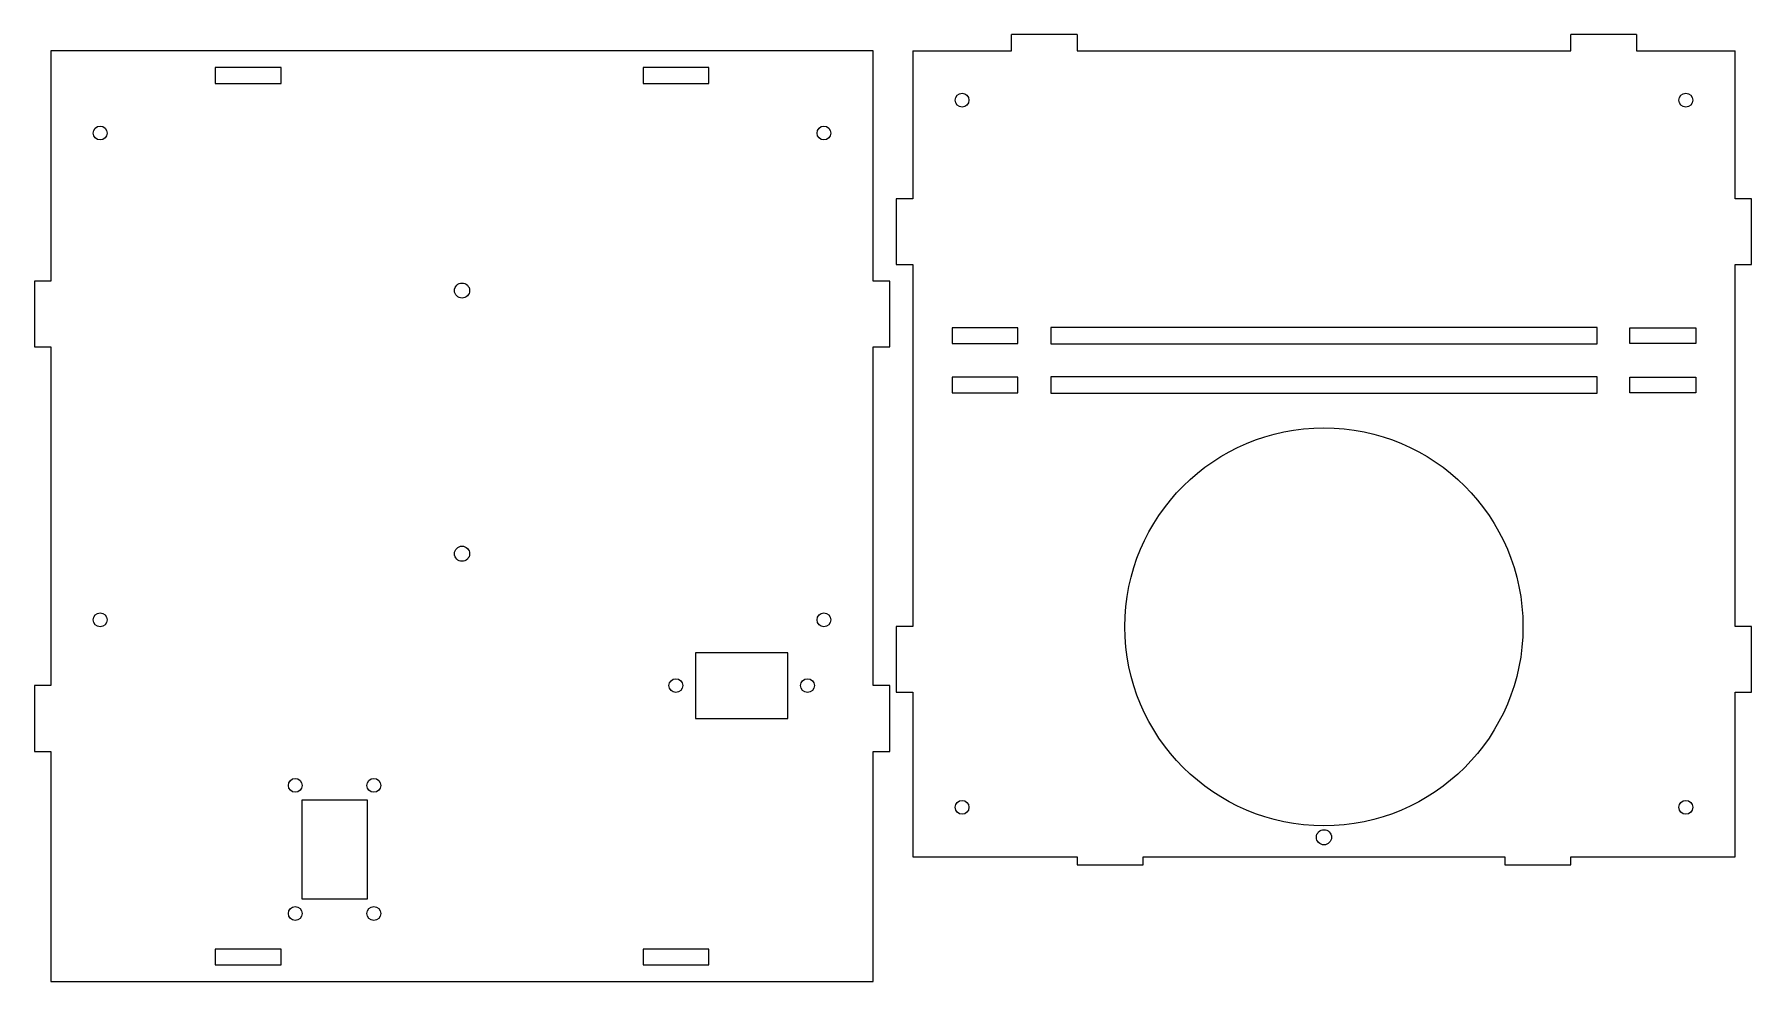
# Model space of a CAD drawing. Header units: millimetres. Extents: x 555 to 1077, y 539 to 827.
import ezdxf

# ---------------------------------------------------------------- set-up
doc = ezdxf.new("R2010")
doc.units = ezdxf.units.MM

msp = doc.modelspace()

# ---------------------------------------------------------------- linework, layer by layer
at = {"color": 7, "linetype": 'Continuous', "lineweight": 15}
for p, q in [((852.37, 822.18), (852.37, 827.18)), ((872.37, 827.18), (852.37, 827.18)), ((872.37, 827.18), (872.37, 822.18)), ((1022.37, 822.18), (1022.37, 827.18)), ((1042.37, 827.18), (1022.37, 827.18)), ((1042.37, 827.18), (1042.37, 822.18)), ((810.39, 822.18), (560.39, 822.18)), ((560.39, 822.18), (560.39, 752.18)), ((810.39, 752.18), (810.39, 822.18)), ((822.37, 822.18), (822.37, 777.18)), ((822.37, 822.18), (852.37, 822.18)), ((872.37, 822.18), (1022.37, 822.18)), ((1042.37, 822.18), (1072.37, 822.18)), ((1072.37, 777.18), (1072.37, 822.18)), ((610.39, 817.08), (610.39, 812.28)), ((630.39, 817.08), (610.39, 817.08)), ((630.39, 812.28), (630.39, 817.08)), ((760.39, 817.08), (740.39, 817.08)), ((740.39, 817.08), (740.39, 812.28)), ((760.39, 812.28), (760.39, 817.08)), ((610.39, 812.28), (630.39, 812.28)), ((740.39, 812.28), (760.39, 812.28)), ((817.37, 777.18), (817.37, 757.18)), ((822.37, 777.18), (817.37, 777.18)), ((1077.37, 777.18), (1072.37, 777.18)), ((1077.37, 757.18), (1077.37, 777.18)), ((817.37, 757.18), (822.37, 757.18)), ((822.37, 757.18), (822.37, 647.18)), ((1072.37, 757.18), (1077.37, 757.18)), ((1072.37, 647.18), (1072.37, 757.18)), ((555.39, 752.18), (555.39, 732.18)), ((560.39, 752.18), (555.39, 752.18)), ((815.39, 752.18), (810.39, 752.18)), ((815.39, 732.18), (815.39, 752.18)), ((854.37, 737.99), (834.37, 737.99)), ((834.37, 737.99), (834.37, 733.19)), ((854.37, 733.19), (854.37, 737.99)), ((1030.37, 738.09), (864.37, 738.09)), ((864.37, 738.09), (864.37, 733.09)), ((1030.37, 733.09), (1030.37, 738.09)), ((1040.37, 733.19), (1040.37, 737.99)), ((1040.37, 737.99), (1060.37, 737.99)), ((1060.37, 737.99), (1060.37, 733.19)), ((555.39, 732.18), (560.39, 732.18)), ((560.39, 732.18), (560.39, 629.18)), ((810.39, 732.18), (815.39, 732.18)), ((810.39, 629.18), (810.39, 732.18)), ((834.37, 733.19), (854.37, 733.19)), ((864.37, 733.09), (1030.37, 733.09)), ((1060.37, 733.19), (1040.37, 733.19)), ((854.37, 722.99), (834.37, 722.99)), ((834.37, 722.99), (834.37, 718.19)), ((854.37, 718.19), (854.37, 722.99)), ((1030.37, 723.09), (864.37, 723.09)), ((864.37, 723.09), (864.37, 718.09)), ((1030.37, 718.09), (1030.37, 723.09)), ((1040.37, 718.19), (1040.37, 722.99)), ((1040.37, 722.99), (1060.37, 722.99)), ((1060.37, 722.99), (1060.37, 718.19)), ((834.37, 718.19), (854.37, 718.19)), ((864.37, 718.09), (1030.37, 718.09)), ((1060.37, 718.19), (1040.37, 718.19)), ((817.37, 647.18), (817.37, 627.18)), ((822.37, 647.18), (817.37, 647.18)), ((1077.37, 647.18), (1072.37, 647.18)), ((1077.37, 627.18), (1077.37, 647.18)), ((784.39, 639.18), (756.39, 639.18)), ((756.39, 639.18), (756.39, 619.18)), ((784.39, 619.18), (784.39, 639.18)), ((555.39, 629.18), (555.39, 609.18)), ((560.39, 629.18), (555.39, 629.18)), ((815.39, 629.18), (810.39, 629.18)), ((815.39, 609.18), (815.39, 629.18)), ((817.37, 627.18), (822.37, 627.18)), ((822.37, 627.18), (822.37, 577.18)), ((1072.37, 627.18), (1077.37, 627.18)), ((1072.37, 577.18), (1072.37, 627.18)), ((756.39, 619.18), (784.39, 619.18)), ((555.39, 609.18), (560.39, 609.18)), ((560.39, 609.18), (560.39, 539.18)), ((810.39, 609.18), (815.39, 609.18)), ((810.39, 539.18), (810.39, 609.18)), ((656.64, 594.38), (636.64, 594.38)), ((636.64, 594.38), (636.64, 564.38)), ((656.64, 564.38), (656.64, 594.38)), ((822.37, 577.18), (872.37, 577.18)), ((872.37, 577.18), (872.37, 574.68)), ((872.37, 574.68), (892.37, 574.68)), ((892.37, 577.18), (1002.37, 577.18)), ((892.37, 574.68), (892.37, 577.18)), ((1002.37, 577.18), (1002.37, 574.68)), ((1002.37, 574.68), (1022.37, 574.68)), ((1022.37, 577.18), (1072.37, 577.18)), ((1022.37, 574.68), (1022.37, 577.18)), ((636.64, 564.38), (656.64, 564.38)), ((630.39, 549.08), (610.39, 549.08)), ((610.39, 549.08), (610.39, 544.28)), ((630.39, 544.28), (630.39, 549.08)), ((760.39, 549.08), (740.39, 549.08)), ((740.39, 549.08), (740.39, 544.28)), ((760.39, 544.28), (760.39, 549.08)), ((610.39, 544.28), (630.39, 544.28)), ((740.39, 544.28), (760.39, 544.28)), ((560.39, 539.18), (810.39, 539.18))]:
    msp.add_line(p, q, dxfattribs=at)
for centre, radius in [((837.37, 807.18), 2.1), ((1057.37, 807.18), 2.1), ((575.39, 797.18), 2.1), ((795.39, 797.18), 2.1), ((685.39, 749.28), 2.3), ((947.37, 647.08), 60.5), ((685.39, 669.28), 2.3), ((575.39, 649.18), 2.1), ((795.39, 649.18), 2.1), ((750.39, 629.18), 2.1), ((790.39, 629.18), 2.1), ((634.7, 598.86), 2.1), ((658.57, 598.86), 2.1), ((837.37, 592.18), 2.1), ((1057.37, 592.18), 2.1), ((947.37, 583.08), 2.3), ((634.7, 559.9), 2.1), ((658.57, 559.9), 2.1)]:
    msp.add_circle(centre, radius, dxfattribs=at)

doc.saveas('drawing.dxf')
